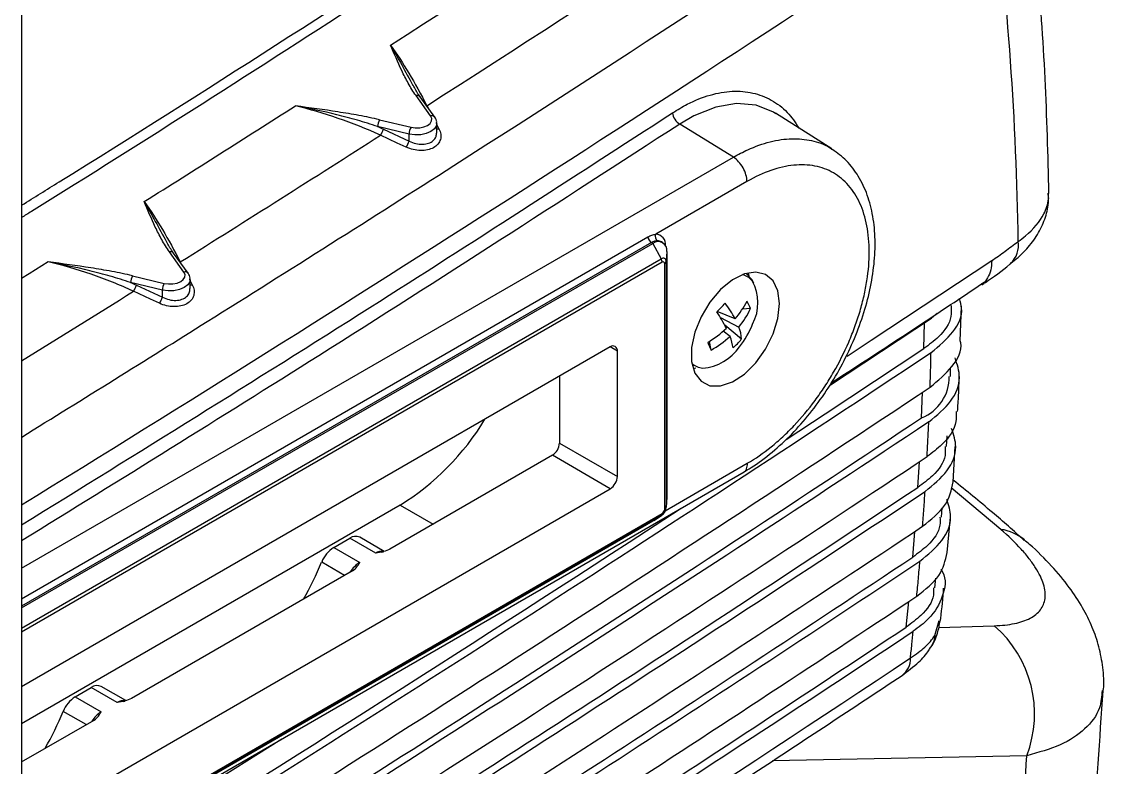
# Model space of a CAD drawing. Extents: x 14.8 to 109.8, y 1.6 to 86.6.
# Drawn here: x 79.636 to 82.879, y 68.132 to 70.365 of the extents above; entities that cross this region are included whole.
import ezdxf

# ---------------------------------------------------------------- set-up
doc = ezdxf.new("R2010")
doc.units = 0
doc.header["$MEASUREMENT"] = 0
doc.layers.add('OBJECT', color=7, linetype='CONTINUOUS')

msp = doc.modelspace()

# ---------------------------------------------------------------- linework, layer by layer
at = {"layer": 'OBJECT'}
for p, q in [((79.6361, 73.3097), (79.6361, 67.9001)), ((80.8612, 70.0822), (80.8175, 70.1432)), ((80.8734, 70.0787), (80.8296, 70.1397)), ((80.8489, 70.1129), (80.8498, 70.113)), ((80.8498, 70.113), (80.8526, 70.1077)), ((82.0625, 69.9837), (81.8946, 70.0904)), ((80.708, 70.0709), (80.8024, 70.0483)), ((80.8796, 70.0326), (80.8796, 70.0601)), ((80.8796, 70.0561), (80.886, 70.0439)), ((81.7679, 69.9586), (81.6073, 70.0578)), ((80.7966, 70.0281), (80.7023, 70.0506)), ((80.7197, 70.0427), (80.7966, 70.0072)), ((80.7966, 70.0072), (80.7966, 70.0281)), ((79.6361, 68.7279), (81.7679, 69.9586)), ((81.8088, 69.886), (81.5353, 69.7281)), ((79.6361, 68.6368), (81.5121, 69.7198)), ((81.5223, 69.7029), (79.6361, 68.614)), ((79.6361, 68.609), (81.5265, 69.7003)), ((81.5265, 69.7003), (81.5223, 69.7029)), ((81.5265, 69.7003), (81.5519, 69.6542)), ((81.5569, 69.7028), (81.553, 69.7053)), ((80.1222, 69.6149), (80.079, 69.6751)), ((80.1344, 69.6114), (80.0912, 69.6716)), ((81.5684, 69.6761), (81.5666, 69.6457)), ((81.5684, 69.6761), (81.5684, 68.9412)), ((79.6361, 68.5482), (81.5519, 69.6542)), ((81.5548, 69.6442), (79.6361, 68.5366)), ((80.1104, 69.6449), (80.1113, 69.645)), ((80.1113, 69.645), (80.1142, 69.6395)), ((81.5622, 68.905), (81.5622, 69.6399)), ((81.5666, 69.6457), (81.5666, 68.9108)), ((79.9681, 69.6037), (80.0634, 69.5809)), ((80.0577, 69.5607), (79.9624, 69.5835)), ((79.9799, 69.5756), (80.0577, 69.5396)), ((80.1406, 69.5653), (80.1406, 69.5927)), ((80.1406, 69.589), (80.1471, 69.5767)), ((80.0577, 69.5396), (80.0577, 69.5607)), ((81.8191, 69.5053), (81.7949, 69.5035)), ((82.4478, 69.4078), (82.4511, 69.5128)), ((81.7736, 69.4746), (81.7192, 69.4963)), ((81.7292, 69.4784), (81.7846, 69.4503)), ((82.0589, 69.2767), (82.3619, 69.4772)), ((82.3782, 69.4906), (82.3619, 69.4772)), ((81.758, 69.4222), (81.7375, 69.4381)), ((81.7919, 69.4137), (81.7423, 69.4556)), ((82.3388, 69.3859), (82.3401, 69.4629)), ((81.7014, 69.3811), (81.6961, 69.4071)), ((81.3992, 69.3907), (79.6361, 68.3728)), ((81.4204, 69.3784), (81.3992, 69.3907)), ((81.4204, 69.0028), (81.4204, 69.3784)), ((81.6471, 69.326), (81.6558, 69.3283)), ((82.4179, 69.3025), (82.4188, 69.3284)), ((81.2472, 69.3029), (81.2472, 69.1028)), ((82.332, 69.1784), (82.3349, 69.2553)), ((82.4067, 69.0921), (82.4086, 69.1245)), ((81.2472, 69.1028), (81.4204, 69.0028)), ((82.4262, 68.9866), (82.4326, 69.0921)), ((81.226, 69.0661), (80.7392, 68.785)), ((81.3992, 68.9661), (81.226, 69.0661)), ((82.3209, 68.9702), (82.3254, 69.047)), ((79.7024, 67.8053), (81.8002, 69.0163)), ((81.564, 68.9003), (81.8098, 69.0422)), ((79.6361, 67.9482), (81.3992, 68.9661)), ((82.569, 68.8443), (82.4201, 68.9684)), ((80.7699, 68.917), (79.6361, 68.2625)), ((80.7699, 68.917), (80.8688, 68.8599)), ((81.5665, 68.9095), (81.5683, 68.9375)), ((81.5684, 68.9412), (81.5666, 68.9108)), ((81.5684, 68.9412), (81.5683, 68.9375)), ((79.6873, 67.814), (81.5548, 68.8921)), ((81.5519, 68.8854), (79.6916, 67.8115)), ((81.5519, 68.8854), (81.5265, 68.8686)), ((81.5297, 68.8706), (81.553, 68.8861)), ((82.3912, 68.8809), (82.3934, 68.9089)), ((81.5265, 68.8686), (79.6935, 67.8104)), ((81.5297, 68.8706), (81.5265, 68.8686)), ((82.4079, 68.7749), (82.418, 68.8808)), ((80.722, 68.7785), (80.6489, 68.8207)), ((82.3055, 68.7612), (82.3115, 68.838)), ((80.5708, 68.7899), (80.6189, 68.8177)), ((80.5708, 68.7899), (80.6486, 68.745)), ((80.6967, 68.7728), (80.6189, 68.8177)), ((80.7148, 68.7761), (80.7204, 68.7769)), ((80.6032, 68.7065), (80.5348, 68.746)), ((80.6273, 68.7205), (79.9649, 68.3381)), ((82.3714, 68.669), (82.3742, 68.6981)), ((82.2857, 68.5516), (82.2933, 68.6283)), ((82.3714, 68.5267), (82.3842, 68.5719)), ((82.3832, 68.551), (82.5492, 68.5557)), ((79.7965, 68.3429), (79.8447, 68.3707)), ((79.9224, 68.3258), (79.8447, 68.3707)), ((79.9478, 68.3315), (79.8747, 68.3737)), ((79.7965, 68.3429), (79.8743, 68.298)), ((79.9405, 68.3291), (79.9461, 68.33)), ((79.6361, 68.1482), (79.8531, 68.2735)), ((79.8289, 68.2596), (79.7605, 68.299)), ((82.6469, 68.1667), (81.8849, 68.1508))]:
    msp.add_line(p, q, dxfattribs=at)
at = {"layer": 'OBJECT', "flags": 128}
for points in [[(81.8954, 70.0886), (81.8884, 70.094), (81.8363, 70.1142), (81.7769, 70.1192), (81.7152, 70.1087), (81.6494, 70.0823), (81.6073, 70.0578), (81.6073, 70.0578), (81.6073, 70.0578)], [(80.8796, 70.0595), (80.8784, 70.0533), (80.8725, 70.0437), (80.862, 70.0356), (80.8479, 70.0295), (80.8313, 70.0261), (80.8137, 70.0256), (80.7966, 70.0281)], [(80.8024, 70.0483), (80.8152, 70.0465), (80.8284, 70.0468), (80.8408, 70.0494), (80.8514, 70.0539), (80.8593, 70.0601), (80.8637, 70.0672), (80.8644, 70.0749), (80.8612, 70.0822)], [(80.788, 69.9888), (80.7611, 70.0012), (80.7111, 70.0244)], [(79.7154, 69.6454), (79.6584, 69.6098), (79.6361, 69.5959)], [(82.1088, 69.3634), (82.1805, 69.4105), (82.5418, 69.6493)], [(80.0634, 69.5809), (80.0762, 69.5791), (80.0894, 69.5795), (80.1018, 69.582), (80.1125, 69.5866), (80.1203, 69.5927), (80.1248, 69.5999), (80.1254, 69.6075), (80.1222, 69.6149)], [(81.9065, 69.5202), (81.9016, 69.5587), (81.8872, 69.5886), (81.8645, 69.6078), (81.835, 69.6148), (81.8009, 69.6092), (81.7649, 69.5912), (81.7296, 69.5623), (81.6975, 69.5246), (81.6711, 69.4809), (81.6524, 69.4345), (81.6426, 69.3887), (81.6426, 69.347), (81.6524, 69.3125), (81.6711, 69.2877), (81.6975, 69.2745), (81.7296, 69.2738), (81.7649, 69.2857), (81.8009, 69.3094), (81.835, 69.343), (81.8645, 69.384), (81.8872, 69.4295), (81.9016, 69.4761), (81.9065, 69.5202)], [(81.8245, 69.5884), (81.8145, 69.5985), (81.7965, 69.6076)], [(81.8288, 69.582), (81.8242, 69.5912), (81.8062, 69.6108)], [(81.8148, 69.6037), (81.8132, 69.6097), (81.8124, 69.6124)], [(80.1406, 69.5922), (80.1395, 69.5859), (80.1336, 69.5764), (80.1231, 69.5682), (80.1089, 69.5621), (80.0923, 69.5587), (80.0748, 69.5582), (80.0577, 69.5607)], [(80.0491, 69.5213), (80.0222, 69.5337), (79.9713, 69.5572)], [(81.9266, 69.1136), (82.0431, 69.1902), (82.3388, 69.3859)], [(79.772, 67.8143), (80.1011, 68.0194), (80.4157, 68.2171)]]:
    msp.add_lwpolyline(points, dxfattribs=at)
at = {"layer": 'OBJECT'}
for centre, radius, start, end in [((28.285, 152.0971), 97.1767, 302.670257, 303.773393), ((28.2791, 152.2758), 97.5418, 302.612574, 303.736468), ((28.2122, 152.4955), 97.9574, 302.5595, 303.628707), ((27.359, 153.7823), 99.674, 301.633276, 303.619209), ((80.821, 70.1325), 0.0113, 39.7263, 108.1968), ((26.855, 154.3227), 99.8222, 302.169825, 302.477413), ((80.7419, 70.0503), 0.0396, 148.7595, 179.585), ((80.8647, 70.0715), 0.0113, 39.6508, 108.2005), ((26.9083, 154.4117), 100.0797, 302.114067, 302.520349), ((80.6448, 70.0667), 0.0786, 327.4148, 342.2129), ((80.8362, 70.0278), 0.0396, 148.7564, 179.5881), ((80.8834, 70.0577), 0.0141, 254.2622, 280.5757), ((80.7218, 70.0312), 0.0786, 327.4144, 342.2118), ((26.9532, 154.46), 100.2908, 302.062209, 302.56173), ((81.5513, 69.7221), 0.0172, 159.5606, 232.4608), ((81.5338, 69.6968), 0.0313, 353.8799, 87.2976), ((81.5355, 69.7224), 0.0235, 186.2165, 235.9161), ((81.5429, 69.6803), 0.0259, 350.7857, 129.2036), ((81.5417, 69.6871), 0.0214, 58.094, 92.2239), ((82.5489, 69.6954), 0.0734, 312.352, 8.6906), ((80.0825, 69.6644), 0.0113, 39.7274, 108.1957), ((81.5576, 69.6472), 0.00906, 350.7874, 129.2032), ((81.5334, 69.6435), 0.0214, 1.8475, 29.9658), ((81.5577, 69.6406), 0.0046, 350.7876, 129.2024), ((81.559, 69.6469), 0.00773, 294.8713, 351.1508), ((80.002, 69.5832), 0.0396, 148.7576, 179.5869), ((80.1257, 69.6042), 0.0113, 39.6499, 108.2009), ((79.9051, 69.5994), 0.0784, 327.4518, 342.2683), ((80.0973, 69.5604), 0.0396, 148.7599, 179.5859), ((80.1445, 69.5906), 0.0141, 254.335, 280.6718), ((81.7067, 69.5227), 0.1349, 331.8917, 29.1697), ((26.2393, 155.4782), 101.3387, 301.797198, 302.020443), ((79.983, 69.5635), 0.0784, 327.4492, 342.2665), ((81.0481, 70.156), 0.9411, 315.4164, 317.6167), ((81.468, 69.3104), 0.3469, 28.2502, 37.503), ((81.5676, 69.6489), 0.2698, 319.765, 333.3854), ((81.5948, 69.6077), 0.2466, 320.3151, 335.4495), ((81.7083, 69.469), 0.1165, 18.1151, 30.4276), ((81.3033, 69.2193), 0.4985, 27.1282, 33.6381), ((26.2507, 155.5806), 101.6134, 301.693675, 302.062484), ((81.503, 69.7081), 0.3576, 301.7285, 313.0122), ((81.6893, 69.4123), 0.1026, 0.8188, 21.7293), ((81.5813, 69.5549), 0.2624, 321.4067, 338.5987), ((82.2394, 69.6374), 0.596, 203.0699, 205.4728), ((81.5501, 69.649), 0.3076, 299.444, 312.4994), ((81.6416, 69.3734), 0.1261, 6.4222, 22.7503), ((81.6171, 69.5546), 0.2244, 311.8984, 321.1345), ((27.6591, 151.7251), 98.8633, 301.937203, 303.593615), ((81.4075, 69.3805), 0.0131, 350.7871, 129.2021), ((81.6652, 69.4733), 0.1464, 274.2969, 325.8781), ((81.6807, 69.381), 0.0539, 226.0996, 265.2107), ((82.2832, 69.3003), 0.1313, 291.8186, 0.9599), ((27.7259, 151.5202), 98.7405, 302.021236, 303.592446), ((80.3627, 69.5735), 0.7725, 301.8081, 328.8558), ((81.2011, 69.1049), 0.0461, 302.6061, 357.3939), ((27.8153, 151.1772), 98.5735, 302.136844, 303.588317), ((81.3744, 69.0049), 0.0461, 302.6061, 357.3939), ((27.8387, 151.0146), 98.4865, 302.179092, 303.586439), ((27.8463, 151.026), 98.5139, 302.178498, 303.585466), ((27.2718, 152.3122), 99.5448, 301.941009, 303.085128), ((81.5347, 68.9123), 0.0319, 302.6058, 357.3938), ((81.5471, 68.8914), 0.00773, 308.8505, 5.1243), ((81.546, 68.9057), 0.0162, 302.6064, 357.3934), ((81.559, 68.912), 0.00773, 294.8713, 351.1508), ((27.8703, 150.885), 98.4661, 302.212372, 303.582112), ((80.6364, 68.7947), 0.0288, 64.1544, 127.1563), ((82.5494, 68.7054), 0.1403, 49.8001, 81.9605), ((80.6201, 68.7127), 0.0916, 122.5669, 158.672), ((27.8882, 150.7301), 98.3877, 302.251731, 303.579294), ((80.7155, 68.7446), 0.0339, 80.9217, 123.6021), ((27.8895, 150.751), 98.4264, 302.239633, 303.578285), ((79.6737, 69.1012), 0.9314, 330.0164, 337.5841), ((80.6933, 68.6728), 0.085, 121.7924, 148.9877), ((27.9023, 150.6264), 98.3975, 302.261753, 303.573962), ((27.9231, 150.466), 98.312, 302.302848, 303.570293), ((27.9289, 150.4801), 98.3426, 302.302227, 303.569303), ((82.3231, 68.2922), 0.3472, 338.8109, 49.3729), ((28.0153, 150.2671), 98.1793, 302.413915, 303.565954), ((82.2362, 68.4568), 0.0622, 306.511, 2.2547), ((79.8621, 68.3477), 0.0288, 64.1542, 127.1561), ((79.8458, 68.2657), 0.0916, 122.567, 158.672), ((79.9412, 68.2976), 0.0339, 80.9225, 123.6012), ((78.8995, 68.6542), 0.9314, 330.0163, 337.5843), ((79.9191, 68.2258), 0.085, 121.7928, 148.987)]:
    msp.add_arc(centre, radius, start, end, dxfattribs=at)
for points, knots in [([(79.6361, 69.8152), (79.6737, 69.8385), (80.148, 70.1318), (80.8233, 70.5675), (81.4557, 70.9825), (81.6654, 71.1201)], [0, 0, 0, 0, 0.054402, 0.686426, 1, 1, 1, 1]), ([(81.6854, 71.097), (81.3518, 70.8786), (80.6847, 70.4418), (79.9993, 70.0032), (79.6458, 69.7841), (79.6361, 69.7781)], [0, 0, 0, 0, 0.49303, 0.98606, 1, 1, 1, 1]), ([(82.7134, 69.8501), (82.7104, 69.9649), (82.7044, 70.1974), (82.6792, 70.5446), (82.6556, 70.7989), (82.6364, 70.9354), (82.6333, 70.957)], [0, 0, 0, 0, 0.30853, 0.624679, 0.940658, 1, 1, 1, 1]), ([(80.8175, 70.1432), (80.8087, 70.1553), (80.8011, 70.1678), (80.7871, 70.1928), (80.7807, 70.2054), (80.7627, 70.2434), (80.752, 70.269), (80.7413, 70.2945)], [0, 0, 0, 0, 0.25, 0.25, 0.5, 0.5, 1, 1, 1, 1]), ([(80.7413, 70.2945), (80.7596, 70.2687), (80.7778, 70.2405), (80.8141, 70.1798), (80.8321, 70.1474), (80.8498, 70.113)], [0, 0, 0, 0, 0.5, 0.5, 1, 1, 1, 1]), ([(80.7413, 70.2945), (80.7415, 70.2943), (80.763, 70.2562), (80.7857, 70.2148), (80.8082, 70.1737)], [0, 0, 0, 0, 0.006701, 1, 1, 1, 1]), ([(80.8298, 70.1398), (80.8284, 70.1416), (80.82, 70.1527), (80.8138, 70.1645), (80.8086, 70.1743)], [0, 0, 0, 0, 0.166182, 1, 1, 1, 1]), ([(81.5857, 70.0917), (81.6005, 70.1007), (81.6382, 70.1237), (81.6988, 70.1472), (81.7651, 70.1588), (81.8271, 70.1536), (81.8828, 70.1321), (81.93, 70.0969), (81.9534, 70.0624), (81.9645, 70.046)], [0, 0, 0, 0, 0.098313, 0.25087, 0.403426, 0.55608, 0.708734, 0.861521, 1, 1, 1, 1]), ([(79.6361, 68.8578), (79.9853, 69.0741), (80.6427, 69.4811), (81.2847, 69.8968), (81.5857, 70.0917)], [0, 0, 0, 0, 0.531253, 1, 1, 1, 1]), ([(80.708, 70.0709), (80.6878, 70.0757), (80.6672, 70.0799), (80.6255, 70.0876), (80.6045, 70.091), (80.5413, 70.1009), (80.4987, 70.1066), (80.4562, 70.1123)], [0, 0, 0, 0, 0.25, 0.25, 0.5, 0.5, 1, 1, 1, 1]), ([(80.7111, 70.0244), (80.6694, 70.0435), (80.6272, 70.0604), (80.542, 70.0898), (80.4991, 70.1022), (80.4562, 70.1123)], [0, 0, 0, 0, 0.5, 0.5, 1, 1, 1, 1]), ([(80.7023, 70.0506), (80.6823, 70.0574), (80.662, 70.0637), (80.6213, 70.0753), (80.6008, 70.0807), (80.5391, 70.0959), (80.4976, 70.1046), (80.4562, 70.1123)], [0, 0, 0, 0, 0.25, 0.25, 0.5, 0.5, 1, 1, 1, 1]), ([(81.5857, 70.0917), (81.5861, 70.0855), (81.5885, 70.0784), (81.5964, 70.0661), (81.6018, 70.0608), (81.6073, 70.0578)], [0, 0, 0, 0, 0.5, 0.5, 1, 1, 1, 1]), ([(81.6073, 70.0578), (81.2484, 69.8257), (80.5987, 69.4055), (79.9337, 68.994), (79.6361, 68.8098)], [0, 0, 0, 0, 0.552379, 1, 1, 1, 1]), ([(80.8789, 70.0594), (80.8791, 70.0611), (80.8801, 70.0679), (80.8763, 70.0741), (80.8734, 70.0787)], [0, 0, 0, 0, 0.241539, 1, 1, 1, 1]), ([(80.886, 70.0439), (80.8888, 70.0385), (80.8906, 70.0331), (80.8921, 70.0224), (80.8918, 70.017), (80.8889, 70.007), (80.8864, 70.0023), (80.8795, 69.9939), (80.8749, 69.9902), (80.8644, 69.9843), (80.8583, 69.9821), (80.8452, 69.9792), (80.8381, 69.9785), (80.8237, 69.9789), (80.8163, 69.9798), (80.8018, 69.9833), (80.7948, 69.9857), (80.788, 69.9888)], [0, 0, 0, 0, 0.125, 0.125, 0.25, 0.25, 0.375, 0.375, 0.5, 0.5, 0.625, 0.625, 0.75, 0.75, 0.875, 0.875, 1, 1, 1, 1]), ([(80.7966, 70.0072), (80.8032, 70.0043), (80.8162, 69.9987), (80.837, 69.9966), (80.8556, 69.9997), (80.8696, 70.008), (80.8783, 70.0194), (80.879, 70.0285), (80.8793, 70.0328)], [0, 0, 0, 0, 0.177514, 0.354139, 0.525354, 0.690877, 0.854282, 1, 1, 1, 1]), ([(81.7679, 69.9586), (81.7679, 69.9586), (81.7823, 69.9669), (81.8194, 69.9861), (81.8789, 70.0072), (81.9435, 70.0168), (82.003, 70.0102), (82.0434, 69.9979), (82.061, 69.9836), (82.0638, 69.9814)], [0, 0, 0, 0, 0.000005, 0.130518, 0.335286, 0.546005, 0.750757, 0.961447, 1, 1, 1, 1]), ([(81.8088, 69.886), (81.8088, 69.8923), (81.8078, 69.8992), (81.8037, 69.9131), (81.8007, 69.9202), (81.7931, 69.9336), (81.7886, 69.9399), (81.7787, 69.9507), (81.7733, 69.9553), (81.7679, 69.9586)], [0, 0, 0, 0, 0.25, 0.25, 0.5, 0.5, 0.75, 0.75, 1, 1, 1, 1]), ([(81.7979, 69.0155), (81.8056, 69.0199), (81.8343, 69.0365), (81.8841, 69.0739), (81.9431, 69.1283), (81.9977, 69.1901), (82.0472, 69.2578), (82.0908, 69.3305), (82.1278, 69.4062), (82.1571, 69.4838), (82.1784, 69.5618), (82.1908, 69.6385), (82.194, 69.7126), (82.1874, 69.7824), (82.1708, 69.8463), (82.1442, 69.9024), (82.1091, 69.9493), (82.0791, 69.9714), (82.0645, 69.9822)], [0, 0, 0, 0, 0.024691, 0.09255, 0.158076, 0.222792, 0.287925, 0.352474, 0.417218, 0.482195, 0.547006, 0.61268, 0.678269, 0.744557, 0.810326, 0.8761, 0.939647, 1, 1, 1, 1]), ([(81.8098, 69.0422), (81.834, 69.0561), (81.8577, 69.0726), (81.8928, 69.1008), (81.9043, 69.1109), (81.9273, 69.1322), (81.9387, 69.1435), (81.9719, 69.1786), (81.9929, 69.2036), (82.0227, 69.2438), (82.0324, 69.2577), (82.051, 69.2861), (82.0599, 69.3006), (82.0851, 69.3444), (82.1002, 69.3744), (82.1203, 69.4206), (82.1265, 69.4362), (82.1377, 69.467), (82.1479, 69.4978), (82.1559, 69.5284), (82.1628, 69.5588), (82.1657, 69.574), (82.1727, 69.6189), (82.175, 69.6477), (82.1749, 69.6889), (82.1743, 69.7024), (82.1719, 69.7287), (82.1701, 69.7414), (82.1631, 69.7779), (82.1561, 69.8002), (82.1424, 69.8306), (82.1372, 69.8402), (82.1258, 69.8581), (82.1197, 69.8664), (82.0998, 69.8892), (82.0847, 69.9018), (82.0505, 69.9215), (82.032, 69.9283), (82.0023, 69.9341), (81.9921, 69.9352), (81.9709, 69.9361), (81.96, 69.9358), (81.9268, 69.9325), (81.904, 69.9273), (81.8571, 69.9111), (81.833, 69.9), (81.8088, 69.886)], [0, 0, 0, 0, 0.0625, 0.0625, 0.09375, 0.09375, 0.125, 0.125, 0.1875, 0.1875, 0.21875, 0.21875, 0.25, 0.25, 0.3125, 0.3125, 0.34375, 0.34375, 0.375, 0.40625, 0.40625, 0.4375, 0.4375, 0.5, 0.5, 0.53125, 0.53125, 0.5625, 0.5625, 0.625, 0.625, 0.65625, 0.65625, 0.6875, 0.6875, 0.75, 0.75, 0.8125, 0.8125, 0.84375, 0.84375, 0.875, 0.875, 0.9375, 0.9375, 1, 1, 1, 1]), ([(80.079, 69.6751), (80.0703, 69.6872), (80.0627, 69.6996), (80.0488, 69.7245), (80.0425, 69.7371), (80.0245, 69.7749), (80.014, 69.8003), (80.0033, 69.8258)], [0, 0, 0, 0, 0.25, 0.25, 0.5, 0.5, 1, 1, 1, 1]), ([(80.0033, 69.8258), (80.0215, 69.8), (80.0397, 69.772), (80.0758, 69.7116), (80.0937, 69.6793), (80.1113, 69.645)], [0, 0, 0, 0, 0.5, 0.5, 1, 1, 1, 1]), ([(80.0033, 69.8258), (80.0035, 69.8255), (80.0249, 69.7877), (80.0475, 69.7464), (80.0699, 69.7054)], [0, 0, 0, 0, 0.006695, 1, 1, 1, 1]), ([(82.5972, 69.6406), (82.5994, 69.6421), (82.6176, 69.6548), (82.6469, 69.6828), (82.68, 69.7256), (82.7018, 69.7725), (82.7129, 69.8141), (82.712, 69.8398), (82.7118, 69.8489)], [0, 0, 0, 0, 0.0316639, 0.2655737, 0.484054, 0.6911798, 0.8914478, 1, 1, 1, 1]), ([(82.6215, 69.7065), (82.6288, 69.712), (82.6625, 69.7371), (82.6981, 69.7803), (82.7102, 69.8195), (82.7131, 69.84), (82.7113, 69.8454), (82.7098, 69.8498)], [0, 0, 0, 0, 0.129433, 0.590699, 0.886324, 0.908021, 1, 1, 1, 1]), ([(81.5121, 69.7198), (81.516, 69.7221), (81.52, 69.7239), (81.5278, 69.7267), (81.5316, 69.7276), (81.5353, 69.7281)], [0, 0, 0, 0, 0.5, 0.5, 1, 1, 1, 1]), ([(80.0914, 69.6717), (80.09, 69.6735), (80.0816, 69.6845), (80.0755, 69.6962), (80.0703, 69.7059)], [0, 0, 0, 0, 0.166954, 1, 1, 1, 1]), ([(81.5409, 69.7085), (81.538, 69.7084), (81.535, 69.708), (81.5287, 69.7061), (81.5255, 69.7048), (81.5223, 69.7029)], [0, 0, 0, 0, 0.5, 0.5, 1, 1, 1, 1]), ([(82.5418, 69.6493), (82.5551, 69.6582), (82.5684, 69.6674), (82.5949, 69.6867), (82.6082, 69.6967), (82.6215, 69.7065)], [0, 0, 0, 0, 0.5, 0.5, 1, 1, 1, 1]), ([(79.9681, 69.6037), (79.9478, 69.6086), (79.9271, 69.6128), (79.8853, 69.6205), (79.8643, 69.624), (79.8008, 69.6338), (79.7581, 69.6396), (79.7154, 69.6454)], [0, 0, 0, 0, 0.25, 0.25, 0.5, 0.5, 1, 1, 1, 1]), ([(79.9713, 69.5572), (79.9295, 69.5764), (79.8871, 69.5933), (79.8015, 69.6228), (79.7586, 69.6352), (79.7154, 69.6454)], [0, 0, 0, 0, 0.5, 0.5, 1, 1, 1, 1]), ([(79.9624, 69.5835), (79.9423, 69.5903), (79.922, 69.5965), (79.8811, 69.6082), (79.8605, 69.6136), (79.7986, 69.6289), (79.757, 69.6376), (79.7154, 69.6454)], [0, 0, 0, 0, 0.25, 0.25, 0.5, 0.5, 1, 1, 1, 1]), ([(82.5418, 69.6493), (82.5413, 69.6396), (82.5404, 69.62), (82.5302, 69.5972), (82.5202, 69.5834), (82.5123, 69.5799), (82.5114, 69.5795)], [0, 0, 0, 0, 0.319186, 0.638373, 0.957558, 1, 1, 1, 1]), ([(82.5125, 69.5769), (82.516, 69.5792), (82.5437, 69.5976), (82.5731, 69.6182), (82.5982, 69.6398), (82.5991, 69.6406)], [0, 0, 0, 0, 0.123074, 0.968353, 1, 1, 1, 1]), ([(80.1399, 69.592), (80.1402, 69.5937), (80.1411, 69.6006), (80.1373, 69.6067), (80.1344, 69.6114)], [0, 0, 0, 0, 0.241537, 1, 1, 1, 1]), ([(80.1471, 69.5767), (80.1499, 69.5713), (80.1516, 69.5659), (80.1531, 69.5551), (80.1528, 69.5498), (80.15, 69.5397), (80.1475, 69.535), (80.1405, 69.5266), (80.136, 69.5229), (80.1255, 69.517), (80.1194, 69.5147), (80.1063, 69.5118), (80.0992, 69.5111), (80.0848, 69.5114), (80.0774, 69.5124), (80.0628, 69.5158), (80.0558, 69.5182), (80.0491, 69.5213)], [0, 0, 0, 0, 0.125, 0.125, 0.25, 0.25, 0.375, 0.375, 0.5, 0.5, 0.625, 0.625, 0.75, 0.75, 0.875, 0.875, 1, 1, 1, 1]), ([(80.0577, 69.5396), (80.0642, 69.5368), (80.0772, 69.5312), (80.0981, 69.5291), (80.1166, 69.5323), (80.1307, 69.5406), (80.1393, 69.5521), (80.14, 69.5612), (80.1403, 69.5655)], [0, 0, 0, 0, 0.177379, 0.353871, 0.524953, 0.690415, 0.853875, 1, 1, 1, 1]), ([(82.0604, 69.2823), (82.1558, 69.3445), (82.307, 69.443), (82.4565, 69.5424), (82.5117, 69.5791)], [0, 0, 0, 0, 0.631085, 1, 1, 1, 1]), ([(82.3601, 69.3737), (82.3841, 69.3936), (82.4322, 69.4334), (82.458, 69.4924), (82.4482, 69.5258), (82.4455, 69.5352)], [0, 0, 0, 0, 0.418168, 0.8363371, 1, 1, 1, 1]), ([(82.42, 69.5144), (82.4208, 69.5034), (82.4231, 69.4708), (82.3921, 69.4254), (82.354, 69.3972), (82.3388, 69.3859)], [0, 0, 0, 0, 0.234149, 0.69505, 1, 1, 1, 1]), ([(82.3572, 69.27), (82.3809, 69.2899), (82.4283, 69.3297), (82.4544, 69.3808), (82.4483, 69.4063), (82.4479, 69.4078)], [0, 0, 0, 0, 0.484899, 0.969803, 1, 1, 1, 1]), ([(82.3572, 69.27), (82.3578, 69.2873), (82.3589, 69.3219), (82.3597, 69.3564), (82.3601, 69.3737)], [0, 0, 0, 0, 0.499965, 1, 1, 1, 1]), ([(82.3533, 69.1661), (82.3776, 69.1861), (82.4263, 69.2259), (82.4529, 69.295), (82.4385, 69.3382), (82.4321, 69.3575)], [0, 0, 0, 0, 0.35666, 0.713327, 1, 1, 1, 1]), ([(82.4395, 69.1973), (82.4407, 69.2137), (82.4433, 69.249), (82.4441, 69.284), (82.4445, 69.3028)], [0, 0, 0, 0, 0.464688, 1, 1, 1, 1]), ([(82.435, 69.1975), (82.4357, 69.1873), (82.438, 69.1528), (82.4044, 69.105), (82.3637, 69.0739), (82.3483, 69.0621)], [0, 0, 0, 0, 0.2070155, 0.6988887, 1, 1, 1, 1]), ([(82.3422, 68.9579), (82.3665, 68.9778), (82.4152, 69.0177), (82.4417, 69.0857), (82.4278, 69.1278), (82.4218, 69.1459)], [0, 0, 0, 0, 0.362865, 0.72575, 1, 1, 1, 1]), ([(82.3483, 69.0621), (82.3492, 69.0794), (82.351, 69.1141), (82.3525, 69.1488), (82.3533, 69.1661)], [0, 0, 0, 0, 0.499979, 1, 1, 1, 1]), ([(82.4022, 69.0921), (82.4027, 69.0833), (82.4046, 69.0529), (82.3742, 69.0096), (82.3361, 68.9814), (82.3209, 68.9702)], [0, 0, 0, 0, 0.19685, 0.679381, 1, 1, 1, 1]), ([(81.8098, 69.0422), (81.8091, 69.0364), (81.8077, 69.0249), (81.8022, 69.0159), (81.7975, 69.0149), (81.7973, 69.0149)], [0, 0, 0, 0, 0.488955, 0.977909, 1, 1, 1, 1]), ([(82.335, 68.8535), (82.3602, 68.8735), (82.4104, 68.9133), (82.4213, 68.9622), (82.4267, 68.9865)], [0, 0, 0, 0, 0.501775, 1, 1, 1, 1]), ([(82.6392, 68.8115), (82.6077, 68.8396), (82.5389, 68.9008), (82.466, 68.9595), (82.4265, 68.9912)], [0, 0, 0, 0, 0.458223, 1, 1, 1, 1]), ([(82.335, 68.8535), (82.3363, 68.8709), (82.3388, 68.9057), (82.3411, 68.9405), (82.3422, 68.9579)], [0, 0, 0, 0, 0.499993, 1, 1, 1, 1]), ([(82.3268, 68.749), (82.3511, 68.7689), (82.3997, 68.8088), (82.4262, 68.8757), (82.4128, 68.9167), (82.4073, 68.9336)], [0, 0, 0, 0, 0.369356, 0.738745, 1, 1, 1, 1]), ([(82.3868, 68.881), (82.3873, 68.8729), (82.389, 68.8433), (82.3588, 68.8007), (82.3207, 68.7725), (82.3055, 68.7612)], [0, 0, 0, 0, 0.1827998, 0.6730078, 1, 1, 1, 1]), ([(82.5492, 68.5557), (82.5718, 68.5564), (82.5921, 68.5586), (82.6279, 68.5661), (82.6435, 68.5714), (82.6632, 68.5817), (82.6691, 68.5856), (82.6795, 68.5941), (82.684, 68.5986), (82.6953, 68.6134), (82.6999, 68.6247), (82.7023, 68.6439), (82.7024, 68.6506), (82.7009, 68.6649), (82.6993, 68.6723), (82.6922, 68.6954), (82.6844, 68.7118), (82.6678, 68.7381), (82.6614, 68.7472), (82.6469, 68.7658), (82.6389, 68.7754), (82.6127, 68.8043), (82.5923, 68.8241), (82.569, 68.8443)], [0, 0, 0, 0, 0.125, 0.125, 0.25, 0.25, 0.3125, 0.3125, 0.375, 0.375, 0.5, 0.5, 0.5625, 0.5625, 0.625, 0.625, 0.75, 0.75, 0.8125, 0.8125, 0.875, 0.875, 1, 1, 1, 1]), ([(82.8758, 68.3616), (82.876, 68.3629), (82.8793, 68.3859), (82.8754, 68.4309), (82.8643, 68.4934), (82.8434, 68.5533), (82.8139, 68.6126), (82.7738, 68.6737), (82.7202, 68.7367), (82.6751, 68.7829), (82.6447, 68.8079), (82.6396, 68.8121)], [0, 0, 0, 0, 0.007085, 0.12384, 0.24039, 0.357363, 0.485286, 0.62891, 0.790515, 0.964921, 1, 1, 1, 1]), ([(80.7392, 68.785), (80.7334, 68.7817), (80.7264, 68.7795), (80.7119, 68.7757), (80.7043, 68.7742), (80.6967, 68.7728)], [0, 0, 0, 0, 0.5, 0.5, 1, 1, 1, 1]), ([(82.3174, 68.6442), (82.3427, 68.6642), (82.3921, 68.7033), (82.403, 68.7513), (82.4083, 68.7748)], [0, 0, 0, 0, 0.510853, 1, 1, 1, 1]), ([(80.6273, 68.7205), (80.6331, 68.7238), (80.637, 68.7278), (80.6435, 68.7362), (80.6461, 68.7406), (80.6486, 68.745)], [0, 0, 0, 0, 0.5, 0.5, 1, 1, 1, 1]), ([(82.3898, 68.7246), (82.3914, 68.722), (82.4073, 68.6968), (82.3979, 68.6435), (82.3647, 68.5825), (82.323, 68.5513), (82.307, 68.5393)], [0, 0, 0, 0, 0.040615, 0.40625, 0.772505, 1, 1, 1, 1]), ([(82.3174, 68.6442), (82.319, 68.6617), (82.3223, 68.6966), (82.3253, 68.7315), (82.3268, 68.749)], [0, 0, 0, 0, 0.500007, 1, 1, 1, 1]), ([(82.3672, 68.6691), (82.3676, 68.6619), (82.3691, 68.633), (82.3391, 68.5912), (82.301, 68.5629), (82.2857, 68.5516)], [0, 0, 0, 0, 0.1681717, 0.6661383, 1, 1, 1, 1]), ([(82.3884, 68.5712), (82.3887, 68.5734), (82.3929, 68.606), (82.3955, 68.6384), (82.3979, 68.6686)], [0, 0, 0, 0, 0.069951, 1, 1, 1, 1]), ([(82.3574, 68.4887), (82.3583, 68.4899), (82.3681, 68.503), (82.3805, 68.5302), (82.3852, 68.558), (82.3874, 68.5706)], [0, 0, 0, 0, 0.049067, 0.569092, 1, 1, 1, 1]), ([(82.2983, 68.4593), (82.2998, 68.4726), (82.3027, 68.4993), (82.3056, 68.526), (82.307, 68.5393)], [0, 0, 0, 0, 0.5000154, 1, 1, 1, 1]), ([(82.2983, 68.4593), (82.3149, 68.4697), (82.3294, 68.4807), (82.3538, 68.5032), (82.3638, 68.5147), (82.3714, 68.5267)], [0, 0, 0, 0, 0.5, 0.5, 1, 1, 1, 1]), ([(82.3714, 68.5267), (82.3696, 68.5154), (82.3673, 68.5014), (82.3585, 68.4912), (82.3568, 68.4892)], [0, 0, 0, 0, 0.80963, 1, 1, 1, 1]), ([(82.2732, 68.407), (82.2904, 68.4197), (82.3209, 68.4424), (82.3471, 68.4711), (82.3563, 68.4869), (82.3574, 68.4888)], [0, 0, 0, 0, 0.532343, 0.944537, 1, 1, 1, 1]), ([(80.6171, 67.3318), (80.7575, 67.4213), (81.1644, 67.6806), (81.7166, 68.0389), (82.1255, 68.3092), (82.2732, 68.4069)], [0, 0, 0, 0, 0.251607, 0.729614, 1, 1, 1, 1]), ([(79.9649, 68.3381), (79.9592, 68.3348), (79.9522, 68.3325), (79.9376, 68.3287), (79.93, 68.3273), (79.9224, 68.3258)], [0, 0, 0, 0, 0.5, 0.5, 1, 1, 1, 1]), ([(82.8724, 68.3621), (82.8711, 68.3442), (82.8679, 68.3003), (82.8245, 68.2451), (82.7521, 68.1958), (82.682, 68.1764), (82.6469, 68.1667)], [0, 0, 0, 0, 0.189183, 0.463485, 0.731711, 1, 1, 1, 1]), ([(82.8275, 67.7143), (82.8334, 67.7847), (82.8515, 67.9985), (82.8657, 68.2156), (82.8753, 68.3613)], [0, 0, 0, 0, 0.328962, 1, 1, 1, 1]), ([(79.8531, 68.2735), (79.8588, 68.2768), (79.8627, 68.2808), (79.8692, 68.2893), (79.8718, 68.2937), (79.8743, 68.298)], [0, 0, 0, 0, 0.5, 0.5, 1, 1, 1, 1])]:
    msp.add_open_spline(points, degree=3, knots=knots, dxfattribs=at)
for points in [[(82.6215, 69.7065), (82.6158, 70.0682), (82.5905, 70.4265), (82.5456, 70.7801)], [(80.7023, 70.0506), (80.7081, 70.048), (80.7139, 70.0454), (80.7197, 70.0427)], [(79.9624, 69.5835), (79.9682, 69.5809), (79.974, 69.5782), (79.9799, 69.5756)], [(80.1548, 67.7732), (80.8922, 68.2356), (81.6179, 68.704), (82.332, 69.1784)], [(82.3533, 69.1661), (81.6392, 68.6917), (80.9134, 68.2233), (80.176, 67.7609)], [(82.5891, 67.3654), (82.6104, 67.6307), (82.6297, 67.8978), (82.6469, 68.1667)]]:
    msp.add_open_spline(points, degree=3, dxfattribs=at)

doc.saveas('drawing.dxf')
